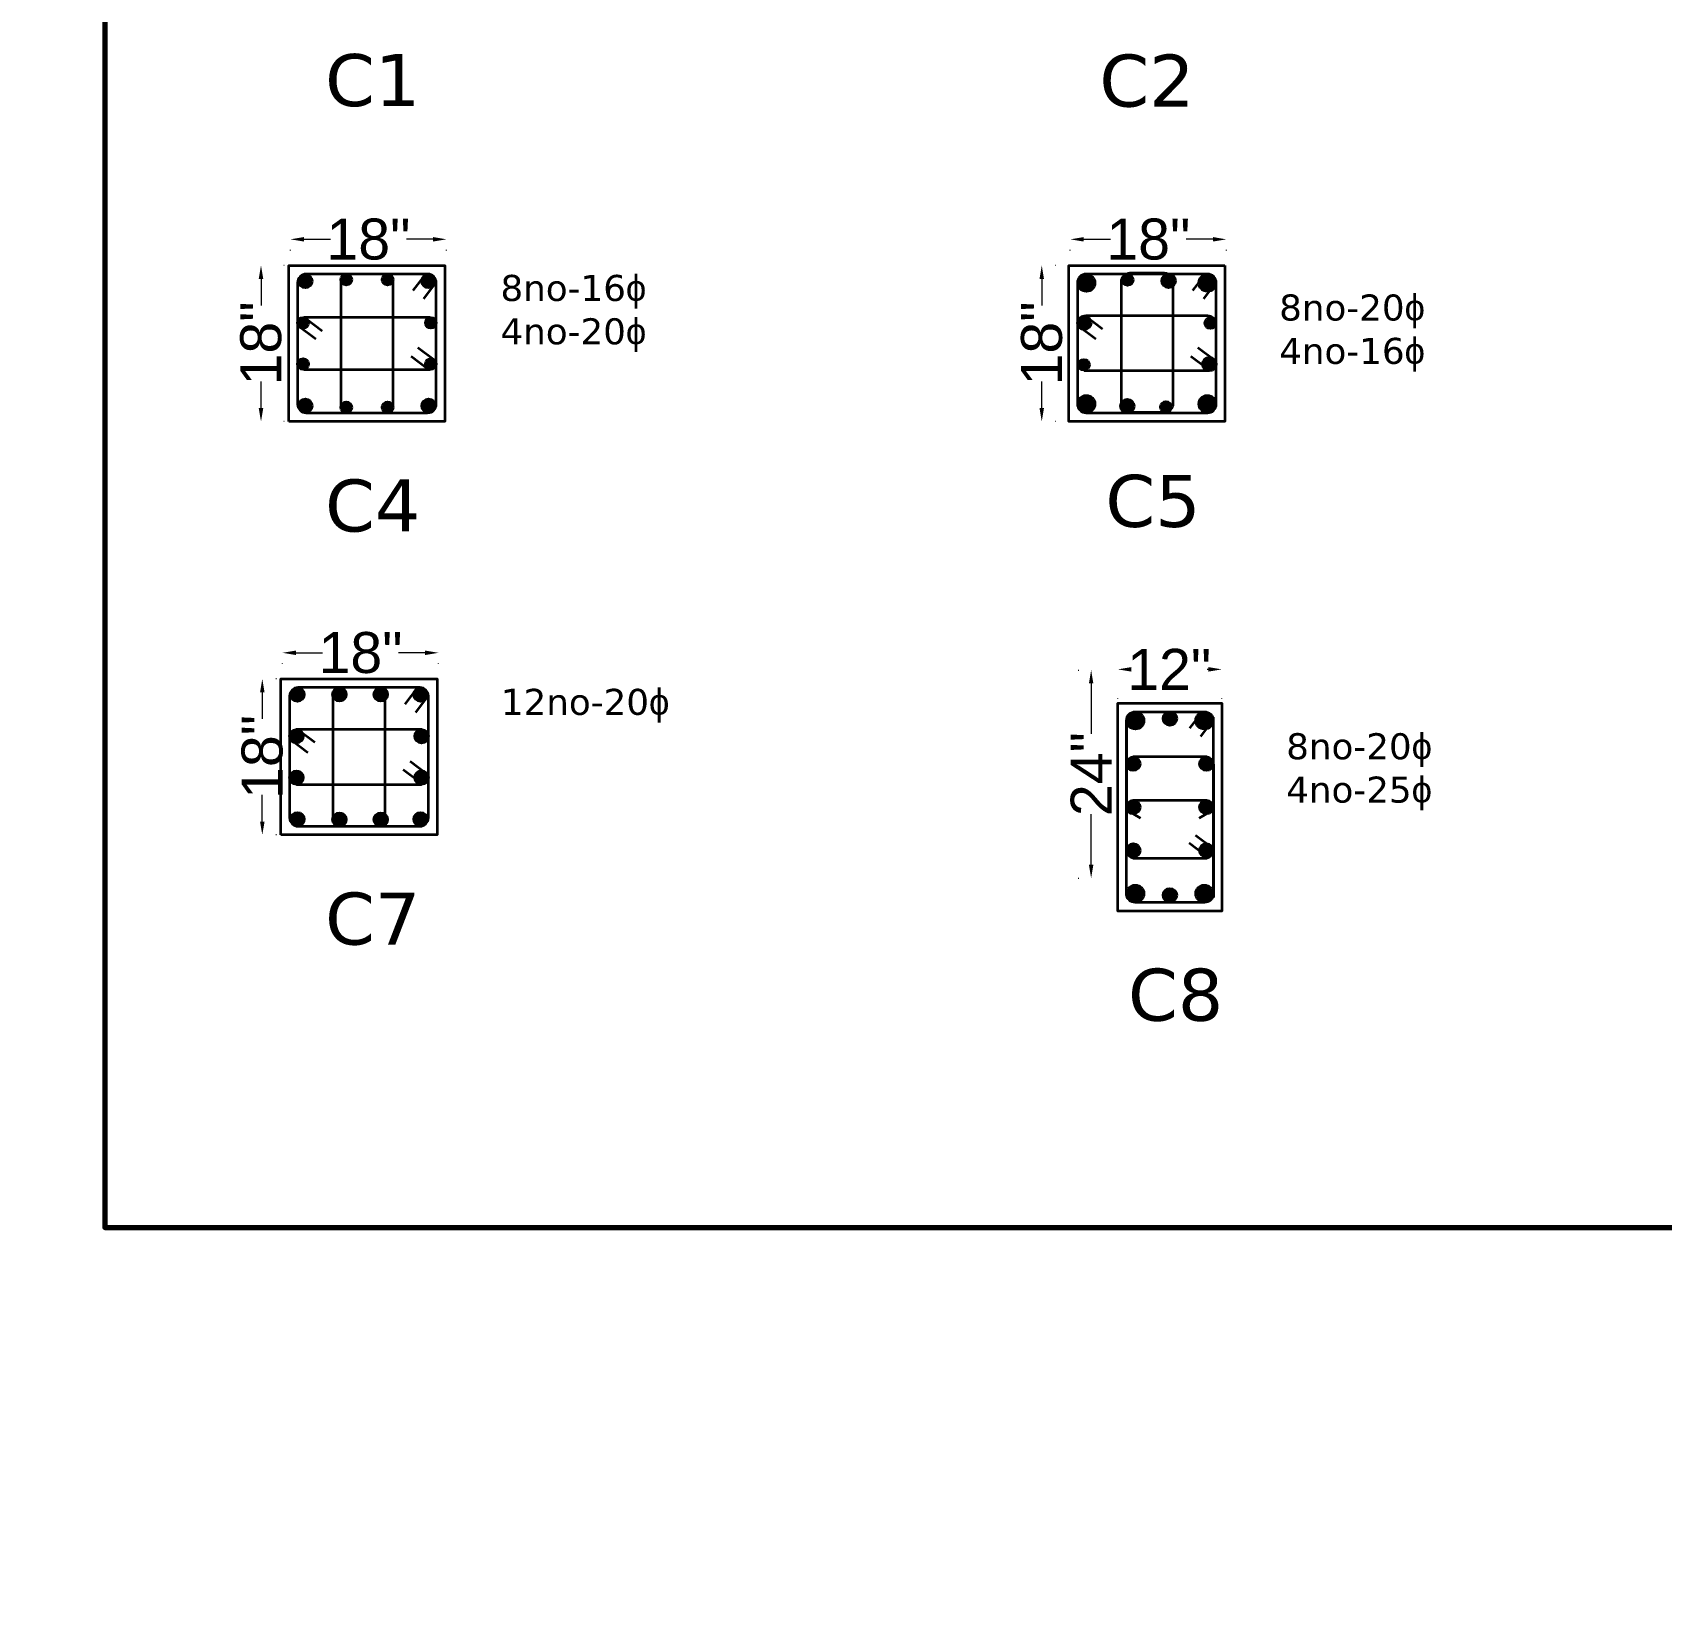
# Model space of a CAD drawing. Header units: feet. Extents: x -5357 to 123217, y -97269 to -8247.
# Drawn here: x 38450.2 to 38825.9, y -48644.7 to -48282.4 of the extents above; entities that cross this region are included whole.
import ezdxf

# ---------------------------------------------------------------- set-up
doc = ezdxf.new("R2010")
doc.units = ezdxf.units.FT
doc.header["$LTSCALE"] = 50.2
doc.header["$MEASUREMENT"] = 0
doc.header["$PDMODE"] = 3
for name, pattern in [('DASHED', [0.75, 0.5, -0.25]), ('DOT', [0.25, 0, -0.25]), ('PHANTOM2', [1.25, 0.625, -0.125, 0.125, -0.125, 0.125, -0.125])]:
    doc.linetypes.add(name, pattern=pattern)
doc.layers.get('0').update_dxf_attribs({"lineweight": 35})
for name, color, linetype, lineweight in [('drg seal', 250, 'Continuous', 120), ('Str Beam', 10, 'Continuous', 35), ('Str Column', 50, 'Continuous', 35), ('Str LBL', 3, 'Continuous', 35)]:
    doc.layers.add(name, color=color, linetype=linetype, lineweight=lineweight)
doc.layers.add('drg seal txt', color=7, linetype='Continuous')
doc.layers.add('Str grid', color=7, linetype='Continuous', true_color=0x17d337)
doc.layers.add('Str Slab', color=5, linetype='Continuous', lineweight=35, transparency=0.7)
doc.styles.add('5.2 INCH', font='arial.ttf', dxfattribs={"height": 5.2})
doc.styles.get("Standard").update_dxf_attribs({"font": 'arial.ttf'})
doc.dimstyles.new('2.2 INCH', dxfattribs={"dimscale": 0, "dimtxt": 5.2, "dimasz": 3.1, "dimexe": 0.18, "dimexo": 1.063, "dimgap": 0.09, "dimtad": 0, "dimdec": 0, "dimzin": 0, "dimdsep": 46, "dimlunit": 4, "dimtxsty": '5.2 INCH', "dimcen": 0, "dimclrd": 230, "dimclre": 230, "dimclrt": 164, "dimadec": 0, "dimazin": 0, "dimtfac": 1, "dimtdec": 0, "dimtofl": 0, "dimtmove": 0, "dimatfit": 3, "dimfxl": 0.5, "dimtolj": 1, "dimtzin": 0, "dimlwd": 15, "dimlwe": 15, "dimarcsym": 0})
doc.dimstyles.new('Copy of Standard', dxfattribs={"dimscale": 40, "dimtxt": 0.25, "dimasz": 0.3, "dimexe": 0.18, "dimexo": 5, "dimgap": 0.09, "dimtad": 0, "dimtih": 1, "dimtoh": 1, "dimdec": 0, "dimzin": 0, "dimdsep": 46, "dimlunit": 4, "dimtxsty": 'Standard', "dimcen": 0.2, "dimse1": 1, "dimse2": 1, "dimadec": 0, "dimazin": 0, "dimtfac": 1, "dimtdec": 0, "dimtofl": 0, "dimtmove": 0, "dimatfit": 3, "dimfxl": 1, "dimtolj": 1, "dimtzin": 0, "dimarcsym": 0})

# ---------------------------------------------------------------- blocks, each defined once
blk = doc.blocks.new('_ArchTick')
at = {"color": 0, "linetype": 'ByBlock', "const_width": 0.15}
blk.add_lwpolyline([(-0.5, -0.5), (0.5, 0.5)], dxfattribs=at)
blk = doc.blocks.new('*D667')
at = {"layer": 'Defpoints', "color": 0, "linetype": 'PHANTOM2', "transparency": 16777216}
for p in [(20512.25, -48224.1), (20512.25, -48350.1), (42253.55, -48350.1)]:
    blk.add_point(p, dxfattribs=at)
at = {"layer": 'Str grid', "color": 0, "linetype": 'PHANTOM2', "lineweight": -2, "transparency": 16777216}
for p, q in [((20512.25, -48224.1), (20512.25, -48278.4)), ((20512.25, -48350.1), (20512.25, -48295.81))]:
    blk.add_line(p, q, dxfattribs=at)
at = {"layer": 'Str grid', "color": 0, "linetype": 'PHANTOM2', "lineweight": -2, "transparency": 16777216, "xscale": 12, "yscale": 12, "zscale": 12}
for p, rotation in [((20512.25, -48224.1), 90), ((20512.25, -48350.1), 270)]:
    blk.add_blockref('_ArchTick', p, dxfattribs=dict(at, rotation=rotation))
at = {"layer": 'Str grid', "color": 0, "linetype": 'PHANTOM2', "transparency": 16777216, "insert": (20512.25, -48287.1), "char_height": 10, "attachment_point": 5}
blk.add_mtext('\\A1;10\'-6"', dxfattribs=at)
blk = doc.blocks.new('*D668')
at = {"layer": 'Defpoints', "color": 0, "linetype": 'PHANTOM2', "transparency": 16777216}
for p in [(20512.25, -48350.1), (20512.25, -48488.1), (42253.55, -48488.1)]:
    blk.add_point(p, dxfattribs=at)
at = {"layer": 'Str grid', "color": 0, "linetype": 'PHANTOM2', "lineweight": -2, "transparency": 16777216}
for p, q in [((20512.25, -48350.1), (20512.25, -48410.4)), ((20512.25, -48488.1), (20512.25, -48427.81))]:
    blk.add_line(p, q, dxfattribs=at)
at = {"layer": 'Str grid', "color": 0, "linetype": 'PHANTOM2', "lineweight": -2, "transparency": 16777216, "xscale": 12, "yscale": 12, "zscale": 12}
for p, rotation in [((20512.25, -48350.1), 90), ((20512.25, -48488.1), 270)]:
    blk.add_blockref('_ArchTick', p, dxfattribs=dict(at, rotation=rotation))
at = {"layer": 'Str grid', "color": 0, "linetype": 'PHANTOM2', "transparency": 16777216, "insert": (20512.25, -48419.1), "char_height": 10, "attachment_point": 5}
blk.add_mtext('\\A1;11\'-6"', dxfattribs=at)
blk = doc.blocks.new('*D669')
at = {"layer": 'Defpoints', "color": 0, "linetype": 'PHANTOM2', "transparency": 16777216}
for p in [(20512.25, -48488.1), (42253.55, -48488.1), (42253.55, -48544.03)]:
    blk.add_point(p, dxfattribs=at)
at = {"layer": 'Str grid', "color": 0, "linetype": 'PHANTOM2', "lineweight": -2, "transparency": 16777216}
for p, q in [((42253.55, -48488.1), (42253.55, -48507.36)), ((42253.55, -48544.03), (42253.55, -48524.77))]:
    blk.add_line(p, q, dxfattribs=at)
at = {"layer": 'Str grid', "color": 0, "linetype": 'PHANTOM2', "lineweight": -2, "transparency": 16777216, "xscale": 12, "yscale": 12, "zscale": 12}
for p, rotation in [((42253.55, -48488.1), 90), ((42253.55, -48544.03), 270)]:
    blk.add_blockref('_ArchTick', p, dxfattribs=dict(at, rotation=rotation))
at = {"layer": 'Str grid', "color": 0, "linetype": 'PHANTOM2', "transparency": 16777216, "insert": (42253.55, -48516.07), "char_height": 10, "attachment_point": 5}
blk.add_mtext('\\A1;4\'-8"', dxfattribs=at)
blk = doc.blocks.new('*D671')
at = {"layer": 'Defpoints', "color": 0, "linetype": 'PHANTOM2', "transparency": 16777216}
for p in [(20512.25, -48587.1), (20512.25, -48638.1), (42253.55, -48638.1)]:
    blk.add_point(p, dxfattribs=at)
at = {"layer": 'Str grid', "color": 0, "linetype": 'PHANTOM2', "lineweight": -2, "transparency": 16777216}
for p, q in [((20512.25, -48587.1), (20512.25, -48603.89)), ((20512.25, -48638.1), (20512.25, -48621.31))]:
    blk.add_line(p, q, dxfattribs=at)
at = {"layer": 'Str grid', "color": 0, "linetype": 'PHANTOM2', "lineweight": -2, "transparency": 16777216, "xscale": 12, "yscale": 12, "zscale": 12}
for p, rotation in [((20512.25, -48587.1), 90), ((20512.25, -48638.1), 270)]:
    blk.add_blockref('_ArchTick', p, dxfattribs=dict(at, rotation=rotation))
at = {"layer": 'Str grid', "color": 0, "linetype": 'PHANTOM2', "transparency": 16777216, "insert": (20512.25, -48612.6), "char_height": 10, "attachment_point": 5}
blk.add_mtext('\\A1;4\'-3"', dxfattribs=at)
blk = doc.blocks.new('*D754')
at = {"layer": 'Defpoints', "color": 0, "linetype": 'Continuous', "transparency": 16777216}
for p in [(38509.66, -48330.1), (38509.66, -48333.71), (38545.66, -48333.71)]:
    blk.add_point(p, dxfattribs=at)
at = {"layer": 'Str Column', "color": 230, "linetype": 'DOT', "lineweight": 15, "transparency": 16777216}
for p, q in [((38509.66, -48332.65), (38509.66, -48329.92)), ((38545.66, -48332.65), (38545.66, -48329.92))]:
    blk.add_line(p, q, dxfattribs=at)
at = {"layer": 'Str Column', "color": 230, "lineweight": 15, "transparency": 16777216}
for p, q in [((38512.76, -48330.1), (38518.9, -48330.1)), ((38542.56, -48330.1), (38536.41, -48330.1))]:
    blk.add_line(p, q, dxfattribs=at)
at = {"layer": 'Str Column', "color": 230, "linetype": 'Continuous', "transparency": 16777216}
for points in [[(38512.76, -48329.58), (38512.76, -48330.61), (38509.66, -48330.1)], [(38542.56, -48329.58), (38542.56, -48330.61), (38545.66, -48330.1)]]:
    blk.add_solid(points, dxfattribs=at)
at = {"layer": 'Str Column', "color": 164, "linetype": 'Continuous', "transparency": 16777216, "insert": (38527.66, -48330.1), "char_height": 5.2, "attachment_point": 5, "style": '5.2 INCH'}
blk.add_mtext('\\A1;{\\H1.8182x;18"}', dxfattribs=at)
blk = doc.blocks.new('*D755')
at = {"layer": 'Defpoints', "color": 0, "linetype": 'Continuous', "transparency": 16777216}
for p in [(38509.31, -48336.12), (38502.88, -48372.12), (38509.31, -48372.12)]:
    blk.add_point(p, dxfattribs=at)
at = {"layer": 'Str Column', "color": 230, "linetype": 'DOT', "lineweight": 15, "transparency": 16777216}
for p, q in [((38508.25, -48336.12), (38502.7, -48336.12)), ((38508.25, -48372.12), (38502.7, -48372.12))]:
    blk.add_line(p, q, dxfattribs=at)
at = {"layer": 'Str Column', "color": 230, "lineweight": 15, "transparency": 16777216}
for p, q in [((38502.88, -48339.22), (38502.88, -48345.37)), ((38502.88, -48369.02), (38502.88, -48362.87))]:
    blk.add_line(p, q, dxfattribs=at)
at = {"layer": 'Str Column', "color": 230, "linetype": 'Continuous', "transparency": 16777216}
for points in [[(38502.36, -48339.22), (38503.4, -48339.22), (38502.88, -48336.12)], [(38502.36, -48369.02), (38503.4, -48369.02), (38502.88, -48372.12)]]:
    blk.add_solid(points, dxfattribs=at)
at = {"layer": 'Str Column', "color": 164, "linetype": 'Continuous', "transparency": 16777216, "insert": (38502.88, -48354.12), "char_height": 5.2, "attachment_point": 5, "rotation": 90, "style": '5.2 INCH'}
blk.add_mtext('\\A1;{\\H1.8182x;18"}', dxfattribs=at)
blk = doc.blocks.new('*D756')
at = {"layer": 'Defpoints', "color": 0, "linetype": 'Continuous', "transparency": 16777216}
for p in [(38689.54, -48330.1), (38689.54, -48333.71), (38725.54, -48333.71)]:
    blk.add_point(p, dxfattribs=at)
at = {"layer": 'Str Column', "color": 230, "linetype": 'DOT', "lineweight": 15, "transparency": 16777216}
for p, q in [((38689.54, -48332.65), (38689.54, -48329.92)), ((38725.54, -48332.65), (38725.54, -48329.92))]:
    blk.add_line(p, q, dxfattribs=at)
at = {"layer": 'Str Column', "color": 230, "lineweight": 15, "transparency": 16777216}
for p, q in [((38692.64, -48330.1), (38698.79, -48330.1)), ((38722.44, -48330.1), (38716.29, -48330.1))]:
    blk.add_line(p, q, dxfattribs=at)
at = {"layer": 'Str Column', "color": 230, "linetype": 'Continuous', "transparency": 16777216}
for points in [[(38692.64, -48329.58), (38692.64, -48330.61), (38689.54, -48330.1)], [(38722.44, -48329.58), (38722.44, -48330.61), (38725.54, -48330.1)]]:
    blk.add_solid(points, dxfattribs=at)
at = {"layer": 'Str Column', "color": 164, "linetype": 'Continuous', "transparency": 16777216, "insert": (38707.54, -48330.1), "char_height": 5.2, "attachment_point": 5, "style": '5.2 INCH'}
blk.add_mtext('\\A1;{\\H1.8182x;18"}', dxfattribs=at)
blk = doc.blocks.new('*D757')
at = {"layer": 'Defpoints', "color": 0, "linetype": 'Continuous', "transparency": 16777216}
for p in [(38687.26, -48336.12), (38682.96, -48372.12), (38687.26, -48372.12)]:
    blk.add_point(p, dxfattribs=at)
at = {"layer": 'Str Column', "color": 230, "linetype": 'DOT', "lineweight": 15, "transparency": 16777216}
for p, q in [((38686.2, -48336.12), (38682.78, -48336.12)), ((38686.2, -48372.12), (38682.78, -48372.12))]:
    blk.add_line(p, q, dxfattribs=at)
at = {"layer": 'Str Column', "color": 230, "lineweight": 15, "transparency": 16777216}
for p, q in [((38682.96, -48339.22), (38682.96, -48345.37)), ((38682.96, -48369.02), (38682.96, -48362.87))]:
    blk.add_line(p, q, dxfattribs=at)
at = {"layer": 'Str Column', "color": 230, "linetype": 'Continuous', "transparency": 16777216}
for points in [[(38682.44, -48339.22), (38683.47, -48339.22), (38682.96, -48336.12)], [(38682.44, -48369.02), (38683.47, -48369.02), (38682.96, -48372.12)]]:
    blk.add_solid(points, dxfattribs=at)
at = {"layer": 'Str Column', "color": 164, "linetype": 'Continuous', "transparency": 16777216, "insert": (38682.96, -48354.12), "char_height": 5.2, "attachment_point": 5, "rotation": 90, "style": '5.2 INCH'}
blk.add_mtext('\\A1;{\\H1.8182x;18"}', dxfattribs=at)
blk = doc.blocks.new('*D760')
at = {"layer": 'Defpoints', "color": 0, "linetype": 'Continuous', "transparency": 16777216}
for p in [(38690.31, -48429.45), (38690.31, -48477.45), (38694.35, -48477.45)]:
    blk.add_point(p, dxfattribs=at)
at = {"layer": 'Str Column', "color": 230, "linetype": 'DOT', "lineweight": 15, "transparency": 16777216}
for p, q in [((38691.37, -48429.45), (38694.53, -48429.45)), ((38691.37, -48477.45), (38694.53, -48477.45))]:
    blk.add_line(p, q, dxfattribs=at)
at = {"layer": 'Str Column', "color": 230, "lineweight": 15, "transparency": 16777216}
for p, q in [((38694.35, -48432.55), (38694.35, -48444.17)), ((38694.35, -48474.35), (38694.35, -48462.73))]:
    blk.add_line(p, q, dxfattribs=at)
at = {"layer": 'Str Column', "color": 230, "linetype": 'Continuous', "transparency": 16777216}
for points in [[(38693.83, -48432.55), (38694.86, -48432.55), (38694.35, -48429.45)], [(38693.83, -48474.35), (38694.86, -48474.35), (38694.35, -48477.45)]]:
    blk.add_solid(points, dxfattribs=at)
at = {"layer": 'Str Column', "color": 164, "linetype": 'Continuous', "transparency": 16777216, "insert": (38694.35, -48453.45), "char_height": 5.2, "attachment_point": 5, "rotation": 90, "style": '5.2 INCH'}
blk.add_mtext('\\A1;{\\H1.8182x;24"}', dxfattribs=at)
blk = doc.blocks.new('*D761')
at = {"layer": 'Defpoints', "color": 0, "linetype": 'Continuous', "transparency": 16777216}
for p in [(38507.83, -48425.47), (38507.83, -48429.09), (38543.83, -48429.09)]:
    blk.add_point(p, dxfattribs=at)
at = {"layer": 'Str Column', "color": 230, "linetype": 'DOT', "lineweight": 15, "transparency": 16777216}
for p, q in [((38507.83, -48428.02), (38507.83, -48425.29)), ((38543.83, -48428.02), (38543.83, -48425.29))]:
    blk.add_line(p, q, dxfattribs=at)
at = {"layer": 'Str Column', "color": 230, "lineweight": 15, "transparency": 16777216}
for p, q in [((38510.93, -48425.47), (38517.08, -48425.47)), ((38540.73, -48425.47), (38534.58, -48425.47))]:
    blk.add_line(p, q, dxfattribs=at)
at = {"layer": 'Str Column', "color": 230, "linetype": 'Continuous', "transparency": 16777216}
for points in [[(38510.93, -48424.96), (38510.93, -48425.99), (38507.83, -48425.47)], [(38540.73, -48424.96), (38540.73, -48425.99), (38543.83, -48425.47)]]:
    blk.add_solid(points, dxfattribs=at)
at = {"layer": 'Str Column', "color": 164, "linetype": 'Continuous', "transparency": 16777216, "insert": (38525.83, -48425.47), "char_height": 5.2, "attachment_point": 5, "style": '5.2 INCH'}
blk.add_mtext('\\A1;{\\H1.8182x;18"}', dxfattribs=at)
blk = doc.blocks.new('*D762')
at = {"layer": 'Defpoints', "color": 0, "linetype": 'Continuous', "transparency": 16777216}
for p in [(38507.49, -48431.49), (38503.18, -48467.49), (38507.49, -48467.49)]:
    blk.add_point(p, dxfattribs=at)
at = {"layer": 'Str Column', "color": 230, "linetype": 'DOT', "lineweight": 15, "transparency": 16777216}
for p, q in [((38506.42, -48431.49), (38503, -48431.49)), ((38506.42, -48467.49), (38503, -48467.49))]:
    blk.add_line(p, q, dxfattribs=at)
at = {"layer": 'Str Column', "color": 230, "lineweight": 15, "transparency": 16777216}
for p, q in [((38503.18, -48434.59), (38503.18, -48440.74)), ((38503.18, -48464.39), (38503.18, -48458.25))]:
    blk.add_line(p, q, dxfattribs=at)
at = {"layer": 'Str Column', "color": 230, "linetype": 'Continuous', "transparency": 16777216}
for points in [[(38502.66, -48434.59), (38503.7, -48434.59), (38503.18, -48431.49)], [(38502.66, -48464.39), (38503.7, -48464.39), (38503.18, -48467.49)]]:
    blk.add_solid(points, dxfattribs=at)
at = {"layer": 'Str Column', "color": 164, "linetype": 'Continuous', "transparency": 16777216, "insert": (38503.18, -48449.49), "char_height": 5.2, "attachment_point": 5, "rotation": 90, "style": '5.2 INCH'}
blk.add_mtext('\\A1;{\\H1.8182x;18"}', dxfattribs=at)
blk = doc.blocks.new('*D773')
at = {"layer": 'Defpoints', "color": 0, "linetype": 'Continuous', "transparency": 16777216}
for p in [(38724.5, -48429.29), (38700.5, -48437.06), (38724.5, -48437.06)]:
    blk.add_point(p, dxfattribs=at)
at = {"layer": 'Str Column', "color": 230, "linetype": 'DOT', "lineweight": 15, "transparency": 16777216}
for p, q in [((38700.5, -48436), (38700.5, -48429.11)), ((38724.5, -48436), (38724.5, -48429.11))]:
    blk.add_line(p, q, dxfattribs=at)
at = {"layer": 'Str Column', "color": 230, "lineweight": 15, "transparency": 16777216}
for p, q in [((38703.6, -48429.29), (38703.6, -48429.29)), ((38721.4, -48429.29), (38721.11, -48429.29))]:
    blk.add_line(p, q, dxfattribs=at)
at = {"layer": 'Str Column', "color": 230, "linetype": 'Continuous', "transparency": 16777216}
for points in [[(38703.6, -48428.78), (38703.6, -48429.81), (38700.5, -48429.29)], [(38721.4, -48428.78), (38721.4, -48429.81), (38724.5, -48429.29)]]:
    blk.add_solid(points, dxfattribs=at)
at = {"layer": 'Str Column', "color": 164, "linetype": 'Continuous', "transparency": 16777216, "insert": (38712.35, -48429.29), "char_height": 5.2, "attachment_point": 5, "style": '5.2 INCH'}
blk.add_mtext('\\A1;{\\H1.8182x;12"}', dxfattribs=at)
blk = doc.blocks.new('*D997')
at = {"layer": 'Defpoints', "color": 0, "linetype": 'PHANTOM2', "transparency": 16777216}
for p in [(16074.54, -48369.22), (16074.54, -48495.22), (42253.55, -48495.22)]:
    blk.add_point(p, dxfattribs=at)
at = {"layer": 'Str grid', "color": 0, "linetype": 'PHANTOM2', "lineweight": -2, "transparency": 16777216}
for p, q in [((16074.54, -48369.22), (16074.54, -48423.52)), ((16074.54, -48495.22), (16074.54, -48440.93))]:
    blk.add_line(p, q, dxfattribs=at)
at = {"layer": 'Str grid', "color": 0, "linetype": 'PHANTOM2', "lineweight": -2, "transparency": 16777216, "xscale": 12, "yscale": 12, "zscale": 12}
for p, rotation in [((16074.54, -48369.22), 90), ((16074.54, -48495.22), 270)]:
    blk.add_blockref('_ArchTick', p, dxfattribs=dict(at, rotation=rotation))
at = {"layer": 'Str grid', "color": 0, "linetype": 'PHANTOM2', "transparency": 16777216, "insert": (16074.54, -48432.22), "char_height": 10, "attachment_point": 5}
blk.add_mtext('\\A1;10\'-6"', dxfattribs=at)
blk = doc.blocks.new('*D998')
at = {"layer": 'Defpoints', "color": 0, "linetype": 'PHANTOM2', "transparency": 16777216}
for p in [(16074.54, -48495.22), (16074.54, -48633.22), (42253.55, -48633.22)]:
    blk.add_point(p, dxfattribs=at)
at = {"layer": 'Str grid', "color": 0, "linetype": 'PHANTOM2', "lineweight": -2, "transparency": 16777216}
for p, q in [((16074.54, -48495.22), (16074.54, -48555.52)), ((16074.54, -48633.22), (16074.54, -48572.93))]:
    blk.add_line(p, q, dxfattribs=at)
at = {"layer": 'Str grid', "color": 0, "linetype": 'PHANTOM2', "lineweight": -2, "transparency": 16777216, "xscale": 12, "yscale": 12, "zscale": 12}
for p, rotation in [((16074.54, -48495.22), 90), ((16074.54, -48633.22), 270)]:
    blk.add_blockref('_ArchTick', p, dxfattribs=dict(at, rotation=rotation))
at = {"layer": 'Str grid', "color": 0, "linetype": 'PHANTOM2', "transparency": 16777216, "insert": (16074.54, -48564.22), "char_height": 10, "attachment_point": 5}
blk.add_mtext('\\A1;11\'-6"', dxfattribs=at)
blk = doc.blocks.new('*D1000')
at = {"layer": 'Defpoints', "color": 0, "linetype": 'PHANTOM2', "ltscale": 150, "transparency": 16777216}
for p in [(16074.54, -48132.22), (42253.55, -48132.22), (16074.54, -48369.22)]:
    blk.add_point(p, dxfattribs=at)
at = {"layer": 'Str grid', "color": 0, "linetype": 'PHANTOM2', "lineweight": -2, "ltscale": 150, "transparency": 16777216}
for p, q in [((16074.54, -48132.22), (16074.54, -48242.02)), ((16074.54, -48369.22), (16074.54, -48259.43))]:
    blk.add_line(p, q, dxfattribs=at)
at = {"layer": 'Str grid', "color": 0, "linetype": 'PHANTOM2', "lineweight": -2, "ltscale": 150, "transparency": 16777216, "xscale": 12, "yscale": 12, "zscale": 12}
for p, rotation in [((16074.54, -48132.22), 90), ((16074.54, -48369.22), 270)]:
    blk.add_blockref('_ArchTick', p, dxfattribs=dict(at, rotation=rotation))
at = {"layer": 'Str grid', "color": 0, "linetype": 'PHANTOM2', "ltscale": 150, "transparency": 16777216, "insert": (16074.54, -48250.72), "char_height": 10, "attachment_point": 5}
blk.add_mtext('\\A1;19\'-9"', dxfattribs=at)

msp = doc.modelspace()

# ---------------------------------------------------------------- hatches: boundary and pattern name
at = {"layer": 'Str Slab', "linetype": 'DASHED', "transparency": 33554687}
h = msp.add_hatch(color=1, dxfattribs=at)
h.dxf.hatch_style = 1
h.paths.add_polyline_path([(38514.68116, -48339.74198, 1), (38511.53156, -48339.74198, 1)])
h = msp.add_hatch(color=1, dxfattribs=at)
h.dxf.hatch_style = 1
h.paths.add_polyline_path([(38521.2897, -48339.37785, 1), (38523.8093, -48339.37785, 1)])
h = msp.add_hatch(color=1, dxfattribs=at)
h.dxf.hatch_style = 1
h.paths.add_polyline_path([(38530.81435, -48339.37785, 1), (38533.33395, -48339.37785, 1)])
h = msp.add_hatch(color=1, dxfattribs=at)
h.dxf.hatch_style = 1
h.paths.add_polyline_path([(38543.09209, -48339.74198, 1), (38539.94249, -48339.74198, 1)])
h = msp.add_hatch(color=1, dxfattribs=at)
h.dxf.hatch_style = 1
h.paths.add_polyline_path([(38695.21003, -48340.16517, 1), (38691.27303, -48340.16517, 1)])
h = msp.add_hatch(color=1, dxfattribs=at)
h.dxf.hatch_style = 1
h.paths.add_polyline_path([(38704.01568, -48339.46189, 1), (38701.49608, -48339.46189, 1)])
h = msp.add_hatch(color=1, dxfattribs=at)
h.dxf.hatch_style = 1
h.paths.add_polyline_path([(38710.63939, -48339.7025, 1), (38713.78899, -48339.7025, 1)])
h = msp.add_hatch(color=1, dxfattribs=at)
h.dxf.hatch_style = 1
h.paths.add_polyline_path([(38723.12557, -48340.16517, 1), (38719.18857, -48340.16517, 1)])
h = msp.add_hatch(color=1, dxfattribs=at)
h.dxf.hatch_style = 1
h.paths.add_polyline_path([(38513.83143, -48349.35572, 1), (38511.31183, -48349.35572, 1)])
h = msp.add_hatch(color=1, dxfattribs=at)
h.dxf.hatch_style = 1
h.paths.add_polyline_path([(38543.31183, -48349.35572, 1), (38540.79223, -48349.35572, 1)])
h = msp.add_hatch(color=1, dxfattribs=at)
h.dxf.hatch_style = 1
h.paths.add_polyline_path([(38694.3489, -48349.35572, 1), (38691.1993, -48349.35572, 1)])
h = msp.add_hatch(color=1, dxfattribs=at)
h.dxf.hatch_style = 1
h.paths.add_polyline_path([(38723.12271, -48349.44372, 1), (38720.60311, -48349.44372, 1)])
h = msp.add_hatch(color=1, dxfattribs=at)
h.dxf.hatch_style = 1
h.paths.add_polyline_path([(38511.31183, -48358.88038, 1), (38513.83143, -48358.88038, 1)])
h = msp.add_hatch(color=1, dxfattribs=at)
h.dxf.hatch_style = 1
h.paths.add_polyline_path([(38540.79223, -48358.88038, 1), (38543.31183, -48358.88038, 1)])
h = msp.add_hatch(color=1, dxfattribs=at)
h.dxf.hatch_style = 1
h.paths.add_polyline_path([(38693.93394, -48359.04575, 1), (38691.41434, -48359.04575, 1)])
h = msp.add_hatch(color=1, dxfattribs=at)
h.dxf.hatch_style = 1
h.paths.add_polyline_path([(38720.0497, -48358.88038, 1), (38723.1993, -48358.88038, 1)])
h = msp.add_hatch(color=1, dxfattribs=at)
h.dxf.hatch_style = 1
h.paths.add_polyline_path([(38511.53156, -48368.49412, 1), (38514.68116, -48368.49412, 1)])
h = msp.add_hatch(color=1, dxfattribs=at)
h.dxf.hatch_style = 1
h.paths.add_polyline_path([(38523.8093, -48368.85825, 1), (38521.2897, -48368.85825, 1)])
h = msp.add_hatch(color=1, dxfattribs=at)
h.dxf.hatch_style = 1
h.paths.add_polyline_path([(38533.33395, -48368.85825, 1), (38530.81435, -48368.85825, 1)])
h = msp.add_hatch(color=1, dxfattribs=at)
h.dxf.hatch_style = 1
h.paths.add_polyline_path([(38539.94249, -48368.49412, 1), (38543.09209, -48368.49412, 1)])
h = msp.add_hatch(color=1, dxfattribs=at)
h.dxf.hatch_style = 1
h.paths.add_polyline_path([(38695.21003, -48368.07093, 1), (38691.27303, -48368.07093, 1)])
h = msp.add_hatch(color=1, dxfattribs=at)
h.dxf.hatch_style = 1
h.paths.add_polyline_path([(38704.26433, -48368.5529, 1), (38701.11473, -48368.5529, 1)])
h = msp.add_hatch(color=1, dxfattribs=at)
h.dxf.hatch_style = 1
h.paths.add_polyline_path([(38712.85609, -48368.76394, 1), (38710.33649, -48368.76394, 1)])
h = msp.add_hatch(color=1, dxfattribs=at)
h.dxf.hatch_style = 1
h.paths.add_polyline_path([(38723.12557, -48368.07093, 1), (38719.18857, -48368.07093, 1)])
h = msp.add_hatch(color=1, dxfattribs=at)
h.dxf.hatch_style = 1
h.paths.add_polyline_path([(38512.85439, -48435.11803, 1), (38509.70479, -48435.11803, 1)])
h = msp.add_hatch(color=1, dxfattribs=at)
h.dxf.hatch_style = 1
h.paths.add_polyline_path([(38519.40049, -48435.07855, 1), (38522.55009, -48435.07855, 1)])
h = msp.add_hatch(color=1, dxfattribs=at)
h.dxf.hatch_style = 1
h.paths.add_polyline_path([(38528.92515, -48435.07855, 1), (38532.07475, -48435.07855, 1)])
h = msp.add_hatch(color=1, dxfattribs=at)
h.dxf.hatch_style = 1
h.paths.add_polyline_path([(38541.26533, -48435.11803, 1), (38538.11573, -48435.11803, 1)])
h = msp.add_hatch(color=1, dxfattribs=at)
h.dxf.hatch_style = 1
h.paths.add_polyline_path([(38706.51181, -48441.11193, 1), (38702.57481, -48441.11193, 1)])
h = msp.add_hatch(color=1, dxfattribs=at)
h.dxf.hatch_style = 1
h.paths.add_polyline_path([(38714.07588, -48440.63961, 1), (38710.92628, -48440.63961, 1)])
h = msp.add_hatch(color=1, dxfattribs=at)
h.dxf.hatch_style = 1
h.paths.add_polyline_path([(38722.42734, -48441.11193, 1), (38718.49034, -48441.11193, 1)])
h = msp.add_hatch(color=1, dxfattribs=at)
h.dxf.hatch_style = 1
h.paths.add_polyline_path([(38512.63466, -48444.73178, 1), (38509.48506, -48444.73178, 1)])
h = msp.add_hatch(color=1, dxfattribs=at)
h.dxf.hatch_style = 1
h.paths.add_polyline_path([(38541.48506, -48444.73178, 1), (38538.33546, -48444.73178, 1)])
h = msp.add_hatch(color=1, dxfattribs=at)
h.dxf.hatch_style = 1
h.paths.add_polyline_path([(38705.65068, -48451.06481, 1), (38702.50108, -48451.06481, 1)])
h = msp.add_hatch(color=1, dxfattribs=at)
h.dxf.hatch_style = 1
h.paths.add_polyline_path([(38719.35148, -48451.06481, 1), (38722.50108, -48451.06481, 1)])
h = msp.add_hatch(color=1, dxfattribs=at)
h.dxf.hatch_style = 1
h.paths.add_polyline_path([(38512.63466, -48454.25643, 1), (38509.48506, -48454.25643, 1)])
h = msp.add_hatch(color=1, dxfattribs=at)
h.dxf.hatch_style = 1
h.paths.add_polyline_path([(38541.48506, -48454.25643, 1), (38538.33546, -48454.25643, 1)])
h = msp.add_hatch(color=1, dxfattribs=at)
h.dxf.hatch_style = 1
h.paths.add_polyline_path([(38509.70479, -48463.87018, 1), (38512.85439, -48463.87018, 1)])
h = msp.add_hatch(color=1, dxfattribs=at)
h.dxf.hatch_style = 1
h.paths.add_polyline_path([(38522.55009, -48463.92895, 1), (38519.40049, -48463.92895, 1)])
h = msp.add_hatch(color=1, dxfattribs=at)
h.dxf.hatch_style = 1
h.paths.add_polyline_path([(38532.07475, -48463.92895, 1), (38528.92515, -48463.92895, 1)])
h = msp.add_hatch(color=1, dxfattribs=at)
h.dxf.hatch_style = 1
h.paths.add_polyline_path([(38538.11573, -48463.87018, 1), (38541.26533, -48463.87018, 1)])
h = msp.add_hatch(color=1, dxfattribs=at)
h.dxf.hatch_style = 1
h.paths.add_polyline_path([(38705.65068, -48461.06481, 1), (38702.50108, -48461.06481, 1)])
h = msp.add_hatch(color=1, dxfattribs=at)
h.dxf.hatch_style = 1
h.paths.add_polyline_path([(38719.35148, -48461.06481, 1), (38722.50108, -48461.06481, 1)])
h = msp.add_hatch(color=1, dxfattribs=at)
h.dxf.hatch_style = 1
h.paths.add_polyline_path([(38705.65068, -48471.06481, 1), (38702.50108, -48471.06481, 1)])
h = msp.add_hatch(color=1, dxfattribs=at)
h.dxf.hatch_style = 1
h.paths.add_polyline_path([(38719.35148, -48471.06481, 1), (38722.50108, -48471.06481, 1)])
h = msp.add_hatch(color=1, dxfattribs=at)
h.dxf.hatch_style = 1
h.paths.add_polyline_path([(38706.51181, -48481.01769, 1), (38702.57481, -48481.01769, 1)])
h = msp.add_hatch(color=1, dxfattribs=at)
h.dxf.hatch_style = 1
h.paths.add_polyline_path([(38714.07588, -48481.39176, 1), (38710.92628, -48481.39176, 1)])
h = msp.add_hatch(color=1, dxfattribs=at)
h.dxf.hatch_style = 1
h.paths.add_polyline_path([(38722.42734, -48481.01769, 1), (38718.49034, -48481.01769, 1)])

# ---------------------------------------------------------------- linework, layer by layer
at = {"layer": 'drg seal', "lineweight": 70}
msp.add_lwpolyline([(39153.21749, -48558.01666), (39153.21749, -48038.94988), (38466.88625, -48038.94988), (38466.88625, -48558.01666), (39153.12405, -48558.01666)], dxfattribs=at)
at = {"layer": 'Str Beam'}
for p, q in [((38540.79206, -48338.11805), (38537.86535, -48341.90897)), ((38720.67954, -48338.11805), (38717.75282, -48341.90897)), ((38543.2846, -48339.93831), (38540.35715, -48343.83273)), ((38723.17208, -48339.93831), (38720.24462, -48343.83273)), ((38511.64239, -48350.144), (38515.5368, -48353.07145)), ((38513.11604, -48348.30002), (38517.01045, -48351.22747)), ((38691.52986, -48350.144), (38695.42428, -48353.07145)), ((38693.10851, -48347.81684), (38697.00293, -48350.74429)), ((38537.48879, -48357.03699), (38541.38321, -48359.96444)), ((38539.07553, -48355.08015), (38542.96995, -48358.0076)), ((38717.37627, -48357.03699), (38721.27069, -48359.96444)), ((38718.96301, -48355.08015), (38722.85742, -48358.0076)), ((38538.9653, -48433.49411), (38536.03858, -48437.28503)), ((38541.45784, -48435.31436), (38538.53038, -48439.20878)), ((38719.98131, -48439.06481), (38717.0546, -48442.85574)), ((38511.39427, -48443.19289), (38515.28869, -48446.12035)), ((38722.47385, -48440.88507), (38719.5464, -48444.77949)), ((38509.81562, -48445.52006), (38513.71004, -48448.44751)), ((38537.24877, -48450.4562), (38541.14318, -48453.38365)), ((38535.66203, -48452.41304), (38539.55645, -48455.34049)), ((38716.93516, -48469.31996), (38720.82958, -48472.24741)), ((38718.41246, -48467.51614), (38722.30687, -48470.44359))]:
    msp.add_line(p, q, dxfattribs=at)
at = {"layer": 'Str Column', "color": 1, "linetype": 'Continuous'}
for p, q in [((38692.7741, -48360.35012), (38721.6245, -48360.35012)), ((38511.05986, -48455.83123), (38539.91026, -48455.83123)), ((38704.07588, -48459.49001), (38720.92628, -48459.49001)), ((38705.74244, -48463.62832), (38704.07588, -48462.63961)), ((38719.25972, -48463.62832), (38720.92628, -48462.63961))]:
    msp.add_line(p, q, dxfattribs=at)
at = {"layer": 'Str Column', "linetype": 'Continuous'}
for points in [[(38509.31183, -48372.11805), (38509.31183, -48336.11805), (38545.31183, -48336.11805), (38545.31183, -48372.11805)], [(38725.1993, -48336.11805), (38725.1993, -48372.11805), (38689.1993, -48372.11805), (38689.1993, -48336.11805)], [(38507.48506, -48467.49411), (38507.48506, -48431.49411), (38543.48506, -48431.49411), (38543.48506, -48467.49411)], [(38724.50108, -48461.06481), (38724.50108, -48485.06481), (38700.50108, -48485.06481), (38700.50108, -48461.06481), (38700.50108, -48437.06481), (38724.50108, -48437.06481)]]:
    msp.add_lwpolyline(points, close=True, dxfattribs=at)
at = {"layer": 'Str Column', "color": 1, "linetype": 'Continuous'}
for points in [[(38543.31183, -48340.11805, 0.414213562), (38541.31183, -48338.11805), (38513.31183, -48338.11805, 0.414213562), (38511.31183, -48340.11805), (38511.31183, -48368.11805, 0.414213562), (38513.31183, -48370.11805), (38541.31183, -48370.11805, 0.414213562), (38543.31183, -48368.11805)], [(38523.2897, -48370.11805), (38531.33395, -48370.11805, 0.414213562), (38533.33395, -48368.11805), (38533.33395, -48340.11805, 0.414213562), (38531.33395, -48338.11805), (38523.2897, -48338.11805, 0.414213562), (38521.2897, -48340.11805), (38521.2897, -48368.11805, 0.414213562)], [(38723.1993, -48340.11805, 0.414213562), (38721.1993, -48338.11805), (38693.1993, -48338.11805, 0.414213562), (38691.1993, -48340.11805), (38691.1993, -48368.11805, 0.414213562), (38693.1993, -48370.11805), (38721.1993, -48370.11805, 0.414213562), (38723.1993, -48368.11805)], [(38703.25612, -48369.9416), (38711.30037, -48369.9416, 0.414213562), (38713.30037, -48367.9416), (38713.30037, -48339.9416, 0.414213562), (38711.30037, -48337.9416), (38703.25612, -48337.9416, 0.414213562), (38701.25612, -48339.9416), (38701.25612, -48367.9416, 0.414213562)], [(38543.31183, -48358.14018), (38543.31183, -48350.09592, 0.414213562), (38541.31183, -48348.09592), (38513.31183, -48348.09592, 0.414213562), (38511.31183, -48350.09592), (38511.31183, -48358.14018, 0.414213562), (38513.31183, -48360.14018), (38541.31183, -48360.14018, 0.414213562)], [(38541.48506, -48435.49411, 0.414213562), (38539.48506, -48433.49411), (38511.48506, -48433.49411, 0.414213562), (38509.48506, -48435.49411), (38509.48506, -48463.49411, 0.414213562), (38511.48506, -48465.49411), (38539.48506, -48465.49411, 0.414213562), (38541.48506, -48463.49411)], [(38521.46293, -48465.49411), (38529.50719, -48465.49411, 0.414213562), (38531.50719, -48463.49411), (38531.50719, -48435.49411, 0.414213562), (38529.50719, -48433.49411), (38521.46293, -48433.49411, 0.414213562), (38519.46293, -48435.49411), (38519.46293, -48463.49411, 0.414213562)], [(38722.50108, -48461.06481), (38722.50108, -48481.06481, -0.414213562), (38720.50108, -48483.06481), (38704.50108, -48483.06481, -0.414213562), (38702.50108, -48481.06481), (38702.50108, -48461.06481), (38702.50108, -48441.06481, -0.414213562), (38704.50108, -48439.06481), (38720.50108, -48439.06481, -0.414213562), (38722.50108, -48441.06481)]]:
    msp.add_lwpolyline(points, format="xyb", close=True, dxfattribs=at)
for points in [[(38722.10457, -48359.60857, 0.282440318), (38723.1993, -48357.82518), (38723.1993, -48349.78092, 0.414213562), (38721.1993, -48347.78092), (38693.1993, -48347.78092, 0.414213562), (38691.1993, -48349.78092), (38691.1993, -48357.82518, 0.414213562), (38693.1993, -48359.82518)], [(38702.5399, -48440.77575), (38702.5399, -48450.85757), (38702.5399, -48470.85757, 0.414213562), (38704.5399, -48472.85757), (38720.5399, -48472.85757, 0.414213562), (38722.5399, -48470.85757), (38722.5399, -48450.85757), (38722.5399, -48440.32224)], [(38540.39033, -48454.98463, 0.282440318), (38541.48506, -48453.20123), (38541.48506, -48445.15698, 0.414213562), (38539.48506, -48443.15698), (38511.48506, -48443.15698, 0.414213562), (38509.48506, -48445.15698), (38509.48506, -48453.20123, 0.414213562), (38511.48506, -48455.20123)], [(38702.5399, -48481.45698), (38702.5399, -48471.37516), (38702.5399, -48451.37516, -0.414213562), (38704.5399, -48449.37516), (38720.5399, -48449.37516, -0.414213562), (38722.5399, -48451.37516), (38722.5399, -48471.37516), (38722.5399, -48481.91049)]]:
    msp.add_lwpolyline(points, format="xyb", dxfattribs=at)
at = {"layer": 'Str Slab', "color": 1, "linetype": 'Continuous'}
for centre, radius in [((38513.10636, -48339.74198), 1.5748), ((38522.5495, -48339.37785), 1.2598), ((38532.07415, -48339.37785), 1.2598), ((38541.51729, -48339.74198), 1.5748), ((38693.24153, -48340.16517), 1.9685), ((38702.75588, -48339.46189), 1.2598), ((38712.21419, -48339.7025), 1.5748), ((38721.15707, -48340.16517), 1.9685), ((38512.57163, -48349.35572), 1.2598), ((38542.05203, -48349.35572), 1.2598), ((38692.7741, -48349.35572), 1.5748), ((38721.86291, -48349.44372), 1.2598), ((38512.57163, -48358.88038), 1.2598), ((38542.05203, -48358.88038), 1.2598), ((38692.67414, -48359.04575), 1.2598), ((38721.6245, -48358.88038), 1.5748), ((38513.10636, -48368.49412), 1.5748), ((38522.5495, -48368.85825), 1.2598), ((38532.07415, -48368.85825), 1.2598), ((38541.51729, -48368.49412), 1.5748), ((38693.24153, -48368.07093), 1.9685), ((38702.68953, -48368.5529), 1.5748), ((38711.59629, -48368.76394), 1.2598), ((38721.15707, -48368.07093), 1.9685), ((38511.27959, -48435.11803), 1.5748), ((38520.97529, -48435.07855), 1.5748), ((38530.49995, -48435.07855), 1.5748), ((38539.69053, -48435.11803), 1.5748), ((38704.54331, -48441.11193), 1.9685), ((38712.50108, -48440.63961), 1.5748), ((38720.45884, -48441.11193), 1.9685), ((38511.05986, -48444.73178), 1.5748), ((38539.91026, -48444.73178), 1.5748), ((38704.07588, -48451.06481), 1.5748), ((38720.92628, -48451.06481), 1.5748), ((38511.05986, -48454.25643), 1.5748), ((38539.91026, -48454.25643), 1.5748), ((38511.27959, -48463.87018), 1.5748), ((38520.97529, -48463.92895), 1.5748), ((38530.49995, -48463.92895), 1.5748), ((38539.69053, -48463.87018), 1.5748), ((38704.07588, -48461.06481), 1.5748), ((38720.92628, -48461.06481), 1.5748), ((38704.07588, -48471.06481), 1.5748), ((38720.92628, -48471.06481), 1.5748), ((38704.54331, -48481.01769), 1.9685), ((38712.50108, -48481.39176), 1.5748), ((38720.45884, -48481.01769), 1.9685)]:
    msp.add_circle(centre, radius, dxfattribs=at)

# ---------------------------------------------------------------- texts
at = {"layer": 'drg seal txt', "lineweight": 53, "char_height": 6, "attachment_point": 1}
for s, insert in [('{\\fVerdana|b0|i0|c0|p34;8no-16}ϕ{\\fVerdana|b0|i0|c0|p34;\\P4no-20}ϕ', (38558.11349, -48338.31014)), ('{\\fVerdana|b0|i0|c0|p34;8no-20}ϕ{\\fVerdana|b0|i0|c0|p34;\\P4no-16}ϕ', (38737.71613, -48342.82434)), ('{\\fVerdana|b0|i0|c0|p34;12no-20}ϕ', (38558.20615, -48433.78116)), ('{\\fVerdana|b0|i0|c0|p34;8no-20}ϕ{\\fVerdana|b0|i0|c0|p34;\\P4no-25}ϕ', (38739.33897, -48444.0234))]:
    msp.add_mtext(s, dxfattribs=dict(at, insert=insert))
at = {"layer": 'Str LBL', "color": 3, "char_height": 12, "width": 56.3552661, "attachment_point": 1}
for s, insert in [('{\\fVerdana|b0|i0|c0|p34;C1}', (38517.66124, -48287.37028)), ('{\\fVerdana|b0|i0|c0|p34;C2}', (38696.24269, -48287.48042)), ('{\\fVerdana|b0|i0|c0|p34;C5}', (38697.62681, -48384.42783)), ('{\\fVerdana|b0|i0|c0|p34;C4}', (38517.66124, -48385.49083)), ('{\\fVerdana|b0|i0|c0|p34;C7}', (38517.66124, -48480.77119)), ('{\\fVerdana|b0|i0|c0|p34;C8}', (38702.85049, -48498.33146))]:
    msp.add_mtext(s, dxfattribs=dict(at, insert=insert))

# ---------------------------------------------------------------- dimensions: what is measured, and where the dimension line sits
at = {"layer": 'Str Column', "color": 3, "linetype": 'Continuous'}
for base, p1, p2, picture, middle in [((38509.65614, -48330.09829), (38545.65614, -48333.71065), (38509.65614, -48333.71065), '*D754', (38527.65614, -48330.09829)), ((38689.54361, -48330.09829), (38725.54361, -48333.71065), (38689.54361, -48333.71065), '*D756', (38707.54361, -48330.09829)), ((38507.82937, -48425.47435), (38543.82937, -48429.08671), (38507.82937, -48429.08671), '*D761', (38525.82937, -48425.47435))]:
    dim = msp.add_linear_dim(base=base, p1=p1, p2=p2, text='{\\H1.8182x;18"}', dimstyle='2.2 INCH', override={"dimscale": 1}, dxfattribs=at)
    dim.commit()
    dim.dimension.update_dxf_attribs({"geometry": picture, "text_midpoint": middle})
dim = msp.add_linear_dim(base=(38502.87869, -48372.11805), p1=(38509.31183, -48336.11805), p2=(38509.31183, -48372.11805), angle=90, text='{\\H1.8182x;18"}', dimstyle='2.2 INCH', override={"dimscale": 1}, dxfattribs=at)
dim.commit()
dim.dimension.update_dxf_attribs({"geometry": '*D755', "text_midpoint": (38502.87869, -48354.11805), "dimtype": 160})
for base, p1, p2, text, picture, middle in [((38682.95532, -48372.11805), (38687.26188, -48336.11805), (38687.26188, -48372.11805), '{\\H1.8182x;18"}', '*D757', (38682.95532, -48354.11805)), ((38503.1785, -48467.49411), (38507.48506, -48431.49411), (38507.48506, -48467.49411), '{\\H1.8182x;18"}', '*D762', (38503.1785, -48449.49411)), ((38694.34717, -48477.44877), (38690.31006, -48429.44877), (38690.31006, -48477.44877), '{\\H1.8182x;24"}', '*D760', (38694.34717, -48453.44877))]:
    dim = msp.add_linear_dim(base=base, p1=p1, p2=p2, angle=90, text=text, dimstyle='2.2 INCH', override={"dimscale": 1}, dxfattribs=at)
    dim.commit()
    dim.dimension.update_dxf_attribs({"geometry": picture, "text_midpoint": middle})
dim = msp.add_linear_dim(base=(38724.50108, -48429.29461), p1=(38700.50108, -48437.06481), p2=(38724.50108, -48437.06481), text='{\\H1.8182x;12"}', dimstyle='2.2 INCH', override={"dimscale": 1}, dxfattribs=at)
dim.commit()
dim.dimension.update_dxf_attribs({"geometry": '*D773', "text_midpoint": (38712.35482, -48429.29461), "dimtype": 160})
at = {"layer": 'Str grid', "color": 0, "linetype": 'PHANTOM2', "ltscale": 150}
dim = msp.add_linear_dim(base=(16074.54413, -48132.2244), p1=(16074.54413, -48369.2244), p2=(42253.55418, -48132.2244), angle=90, dimstyle='Copy of Standard', override={"dimblk": 'ArchTick'}, dxfattribs=at)
dim.commit()
dim.dimension.update_dxf_attribs({"geometry": '*D1000', "text_midpoint": (16074.54413, -48250.7244)})
at = {"layer": 'Str grid', "color": 0, "linetype": 'PHANTOM2'}
for base, p1, p2, picture, middle in [((20512.24819, -48350.10377), (20512.24819, -48224.10377), (42253.55418, -48350.10377), '*D667', (20512.24819, -48287.10377)), ((20512.24819, -48488.10377), (20512.24819, -48350.10377), (42253.55418, -48488.10377), '*D668', (20512.24819, -48419.10377)), ((16074.54413, -48495.2244), (16074.54413, -48369.2244), (42253.55418, -48495.2244), '*D997', (16074.54413, -48432.2244)), ((42253.55418, -48488.10377), (42253.55418, -48544.03048), (20512.24819, -48488.10377), '*D669', (42253.55418, -48516.06713)), ((16074.54413, -48633.2244), (16074.54413, -48495.2244), (42253.55418, -48633.2244), '*D998', (16074.54413, -48564.2244)), ((20512.24819, -48638.10377), (20512.24819, -48587.10357), (42253.55418, -48638.10377), '*D671', (20512.24819, -48612.60367))]:
    dim = msp.add_linear_dim(base=base, p1=p1, p2=p2, angle=90, dimstyle='Copy of Standard', override={"dimblk": 'ArchTick'}, dxfattribs=at)
    dim.commit()
    dim.dimension.update_dxf_attribs({"geometry": picture, "text_midpoint": middle})

doc.saveas('drawing.dxf')
